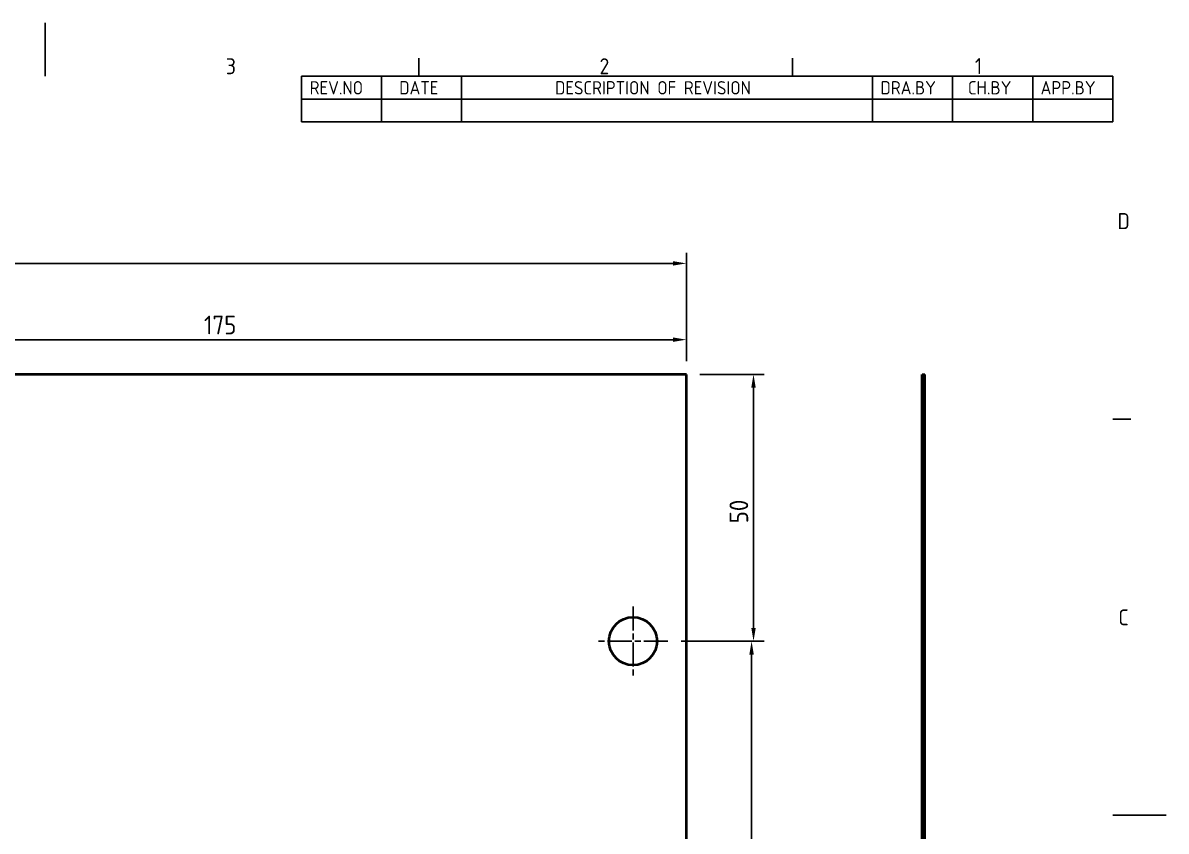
# Model space of a CAD drawing. Header units: millimetres. Extents: x 0 to 420, y 0 to 297.
# Drawn here: x 205.8 to 420, y 145.5 to 297 of the extents above; entities that cross this region are included whole.
import ezdxf

# ---------------------------------------------------------------- set-up
doc = ezdxf.new("R2010")
doc.units = ezdxf.units.MM
doc.linetypes.add('CHAIN', pattern=[0.35429999999999995, 0.2362, -0.0295, 0.0591, -0.0295])
doc.linetypes.add('DASHED', pattern=[0.2067, 0.1654, -0.0413])
doc.layers.get('0').update_dxf_attribs({"color": 3, "lineweight": 25})
for name, color, linetype, lineweight in [('가려진 것(ISO)', 2, 'DASHED', 18), ('가시적인 것(ISO)', 3, 'Continuous', 40), ('경계(ISO)', 7, 'Continuous', 25), ('기호(ISO)', 5, 'Continuous', 25), ('중심 표식(ISO)', 1, 'Continuous', 25), ('치수(ISO)', 2, 'Continuous', 25)]:
    doc.layers.add(name, color=color, linetype=linetype, lineweight=lineweight)
doc.styles.add('ISO ProportionalPSTEK', font='isocp.shx')
doc.styles.add('문자 텍스트_PSTEK_POSCO', font='isocp.shx')
doc.styles.add('치수 텍스트_PSTEK_POSCO', font='isocp.shx')
doc.dimstyles.new('치수_PSTEK_POSCO', dxfattribs={"dimtxt": 3.5, "dimasz": 2.5, "dimexe": 2, "dimexo": 2.5, "dimgap": 1, "dimtad": 1, "dimrnd": 1e-08, "dimdsep": 46, "dimtxsty": '치수 텍스트_PSTEK_POSCO', "dimcen": 0.09, "dimdle": 10, "dimclrd": 7, "dimclre": 7, "dimclrt": 2, "dimadec": 1, "dimazin": 2, "dimtfac": 1, "dimtmove": 0, "dimatfit": 3, "dimfxl": 0, "dimtolj": 1, "dimlwd": -1, "dimlwe": -1, "dimarcsym": 0})

# ---------------------------------------------------------------- blocks, each defined once
blk = doc.blocks.new('경계 Default Border')
at = {"layer": '경계(ISO)'}
for p, q in [((280, 287.0000076293945), (280, 290.4000091552734)), ((350, 287.0000076293945), (350, 290.4000091552734)), ((410, 222.7499961853027), (413.4000015258789, 222.7499961853027))]:
    blk.add_line(p, q, dxfattribs=at)
at = {"layer": '경계(ISO)', "flags": 128}
for points in [[(210, 297.0000076293945), (210, 287.0000076293945)], [(420, 148.5000038146973), (410, 148.5000038146973)]]:
    blk.add_lwpolyline(points, dxfattribs=at)
at = {"layer": '경계(ISO)', "color": 2, "char_height": 3.00000011920929, "attachment_point": 7, "style": '문자 텍스트_PSTEK_POSCO'}
for s, insert in [('3', (243.8325386494398, 287.3713945155963)), ('2', (313.8325386494398, 287.3713945155963)), ('1', (384.1668652743101, 287.4)), ('D', (410.878270202895, 258.3463944559917)), ('C', (411.0445395201643, 184.0963944559917))]:
    blk.add_mtext(s, dxfattribs=dict(at, insert=insert))
blk = doc.blocks.new('리비전 내역')
at = {"layer": '기호(ISO)'}
for p, q in [((258, 287.0000076293945), (410, 287.0000076293945)), ((258, 287.0000076293945), (258, 282.7200076293945)), ((273, 287.0000076293945), (273, 282.7200076293945)), ((288, 287.0000076293945), (288, 282.7200076293945)), ((365, 287.0000076293945), (365, 282.7200076293945)), ((380, 287.0000076293945), (380, 282.7200076293945)), ((395, 287.0000076293945), (395, 282.7200076293945)), ((410, 287.0000076293945), (410, 282.7200076293945)), ((258, 282.7200076293945), (410, 282.7200076293945)), ((258, 282.7200076293945), (258, 278.4400076293945)), ((273, 282.7200076293945), (273, 278.4400076293945)), ((288, 282.7200076293945), (288, 278.4400076293945)), ((365, 282.7200076293945), (365, 278.4400076293945)), ((380, 282.7200076293945), (380, 278.4400076293945)), ((395, 282.7200076293945), (395, 278.4400076293945)), ((410, 282.7200076293945), (410, 278.4400076293945)), ((258, 278.4400076293945), (410, 278.4400076293945))]:
    blk.add_line(p, q, dxfattribs=at)
at = {"layer": '기호(ISO)', "color": 2, "char_height": 2.5, "attachment_point": 7, "style": 'ISO ProportionalPSTEK'}
for s, insert in [('REV.NO', (259.5271157026291, 283.5831900503393)), ('DATE', (276.3142317728366, 283.5831900503393)), ('DESCRIPTION OF REVISION', (305.5070204333629, 283.5831900503393)), ('DRA.BY', (366.4757339553204, 283.5831900503393)), ('CH.BY', (382.8642915086117, 283.5831900503393)), ('APP.BY', (396.4777339604404, 283.5831900503393))]:
    blk.add_mtext(s, dxfattribs=dict(at, insert=insert))
blk = doc.blocks.new('*D24')
at = {"layer": 'Defpoints', "color": 0}
for p in [(55.11502819918402, 251.9228282723807), (55.11502819918402, 231.1280988262648), (330.1150281991841, 231.1280988262648)]:
    blk.add_point(p, dxfattribs=at)
at = {"layer": '치수(ISO)', "color": 7}
for p, q in [((55.11502819918402, 233.6280988262648), (55.11502819918402, 253.9228282723807)), ((330.1150281991841, 233.6280988262648), (330.1150281991841, 253.9228282723807)), ((327.6150281991841, 251.9228282723807), (57.61502819918402, 251.9228282723807))]:
    blk.add_line(p, q, dxfattribs=at)
for points in [[(57.61502819918402, 252.3394949390474), (57.61502819918402, 251.5061616057141), (55.11502819918402, 251.9228282723807)], [(327.6150281991841, 252.3394949390474), (327.6150281991841, 251.5061616057141), (330.1150281991841, 251.9228282723807)]]:
    blk.add_solid(points, dxfattribs=at)
at = {"layer": '치수(ISO)', "color": 2, "insert": (189.3481018493908, 254.6731727605697), "char_height": 3.5, "attachment_point": 4, "style": '치수 텍스트_PSTEK_POSCO'}
blk.add_mtext('\\A1;275', dxfattribs=at)
blk = doc.blocks.new('*D31')
at = {"layer": 'Defpoints', "color": 0}
for p in [(326.6150281991966, 181.1280988262936), (342.333724542978, 181.1280988262936), (326.6150281991966, 91.12809882626479)]:
    blk.add_point(p, dxfattribs=at)
at = {"layer": '치수(ISO)', "color": 7}
for p, q in [((329.1150281991966, 181.1280988262936), (344.333724542978, 181.1280988262936)), ((342.333724542978, 93.62809882626479), (342.333724542978, 178.6280988262936)), ((329.1150281991966, 91.12809882626479), (344.333724542978, 91.12809882626479))]:
    blk.add_line(p, q, dxfattribs=at)
for points in [[(341.9170578763113, 178.6280988262936), (342.7503912096447, 178.6280988262936), (342.333724542978, 181.1280988262936)], [(341.9170578763113, 93.62809882626479), (342.7503912096446, 93.62809882626479), (342.333724542978, 91.12809882626479)]]:
    blk.add_solid(points, dxfattribs=at)
at = {"layer": '치수(ISO)', "color": 2, "insert": (339.583724542978, 134.129233500108), "char_height": 3.5, "attachment_point": 4, "rotation": 90, "style": '치수 텍스트_PSTEK_POSCO'}
blk.add_mtext('\\A1;90', dxfattribs=at)
blk = doc.blocks.new('*D32')
at = {"layer": 'Defpoints', "color": 0}
for p in [(330.1150281991841, 231.1280988262648), (342.6934582347993, 231.1280988262648), (326.6150281991966, 181.1280988262936)]:
    blk.add_point(p, dxfattribs=at)
at = {"layer": '치수(ISO)', "color": 7}
for p, q in [((332.6150281991841, 231.1280988262648), (344.6934582347993, 231.1280988262648)), ((342.6934582347993, 183.6280988262936), (342.6934582347993, 228.6280988262648)), ((329.1150281991966, 181.1280988262936), (344.6934582347993, 181.1280988262936))]:
    blk.add_line(p, q, dxfattribs=at)
for points in [[(342.2767915681326, 228.6280988262648), (343.110124901466, 228.6280988262648), (342.6934582347993, 231.1280988262648)], [(342.2767915681326, 183.6280988262936), (343.110124901466, 183.6280988262936), (342.6934582347993, 181.1280988262936)]]:
    blk.add_solid(points, dxfattribs=at)
at = {"layer": '치수(ISO)', "color": 2, "insert": (339.9434582347992, 203.2017208735377), "char_height": 3.5, "attachment_point": 4, "rotation": 90, "style": '치수 텍스트_PSTEK_POSCO'}
blk.add_mtext('\\A1;50', dxfattribs=at)
blk = doc.blocks.new('*D37')
at = {"layer": 'Defpoints', "color": 0}
for p in [(330.1150281991841, 237.6280988262934), (330.1150281991841, 231.1280988262648), (155.1150281991908, 227.6280988262934)]:
    blk.add_point(p, dxfattribs=at)
at = {"layer": '치수(ISO)', "color": 7}
for p, q in [((155.1150281991908, 230.1280988262934), (155.1150281991908, 239.6280988262934)), ((330.1150281991841, 233.6280988262648), (330.1150281991841, 239.6280988262934)), ((157.6150281991908, 237.6280988262934), (327.6150281991841, 237.6280988262934))]:
    blk.add_line(p, q, dxfattribs=at)
for points in [[(157.6150281991908, 238.0447654929601), (157.6150281991908, 237.2114321596268), (155.1150281991908, 237.6280988262934)], [(327.6150281991841, 238.0447654929601), (327.6150281991841, 237.2114321596268), (330.1150281991841, 237.6280988262934)]]:
    blk.add_solid(points, dxfattribs=at)
at = {"layer": '치수(ISO)', "color": 2, "insert": (239.7425408257722, 240.3780988262934), "char_height": 3.5, "attachment_point": 4, "style": '치수 텍스트_PSTEK_POSCO'}
blk.add_mtext('\\A1;175', dxfattribs=at)

msp = doc.modelspace()

# ---------------------------------------------------------------- linework, layer by layer
at = {"layer": '가려진 것(ISO)', "ltscale": 0.9522482752799988}
for p, q in [((374.2702437505562, 225.6280988262934), (374.7702437505563, 225.6280988262934)), ((374.2702437505562, 216.6280988262934), (374.7702437505563, 216.6280988262934)), ((374.2702437506052, 185.6280988262937), (374.7702437506052, 185.6280988262937)), ((374.2702437506052, 176.6280988262937), (374.7702437506052, 176.6280988262937))]:
    msp.add_line(p, q, dxfattribs=at)
at = {"layer": '가시적인 것(ISO)'}
for p, q in [((330.1150281991841, 231.1280988262648), (55.11502819918402, 231.1280988262648)), ((330.1150281991841, 81.12809882626479), (330.1150281991841, 231.1280988262648)), ((374.2702437506082, 231.1280988262648), (374.7702437506082, 231.1280988262648)), ((374.2702437506082, 81.12809882626482), (374.2702437506082, 231.1280988262648)), ((374.7702437506082, 81.12809882626482), (374.7702437506082, 231.1280988262648))]:
    msp.add_line(p, q, dxfattribs=at)
msp.add_circle((320.1150281991966, 181.1280988262936), 4.500000000000001, dxfattribs=at)
at = {"layer": '중심 표식(ISO)', "linetype": 'CHAIN', "ltscale": 19.05165100097656}
for p, q in [((320.1150281991966, 187.6280988262936), (320.1150281991966, 174.6280988262936)), ((326.6150281991966, 181.1280988262936), (313.6150281991967, 181.1280988262936))]:
    msp.add_line(p, q, dxfattribs=at)

# ---------------------------------------------------------------- block references
msp.add_blockref('경계 Default Border', (0, 0))
at = {"layer": '기호(ISO)'}
msp.add_blockref('리비전 내역', (0, 0), dxfattribs=at)

# ---------------------------------------------------------------- dimensions: what is measured, and where the dimension line sits
at = {"layer": '치수(ISO)', "color": 7}
for base, p1, p2, angle, picture, middle in [((55.11502819918402, 251.9228282723807), (330.1150281991841, 231.1280988262648), (55.11502819918402, 231.1280988262648), 180, '*D24', (192.6150281991841, 251.9228282723807)), ((330.1150281991841, 237.6280988262934), (155.1150281991908, 227.6280988262934), (330.1150281991841, 231.1280988262648), 180, '*D37', (242.6150281991875, 237.6280988262934)), ((342.6934582347993, 231.1280988262648), (326.6150281991966, 181.1280988262936), (330.1150281991841, 231.1280988262648), 90, '*D32', (342.6934582347992, 205.1280988262936)), ((342.333724542978, 181.1280988262936), (326.6150281991966, 91.12809882626479), (326.6150281991966, 181.1280988262936), 90, '*D31', (342.333724542978, 136.1280988262792))]:
    dim = msp.add_linear_dim(base=base, p1=p1, p2=p2, angle=angle, dimstyle='치수_PSTEK_POSCO', override={"dimdec": 2, "dimtp": 0, "dimtm": -0, "dimtdec": 2, "dimtofl": 0, "dimatfit": 1}, dxfattribs=at)
    dim.commit()
    dim.dimension.update_dxf_attribs({"geometry": picture, "text_midpoint": middle, "dimtype": 160})

doc.saveas('drawing.dxf')
